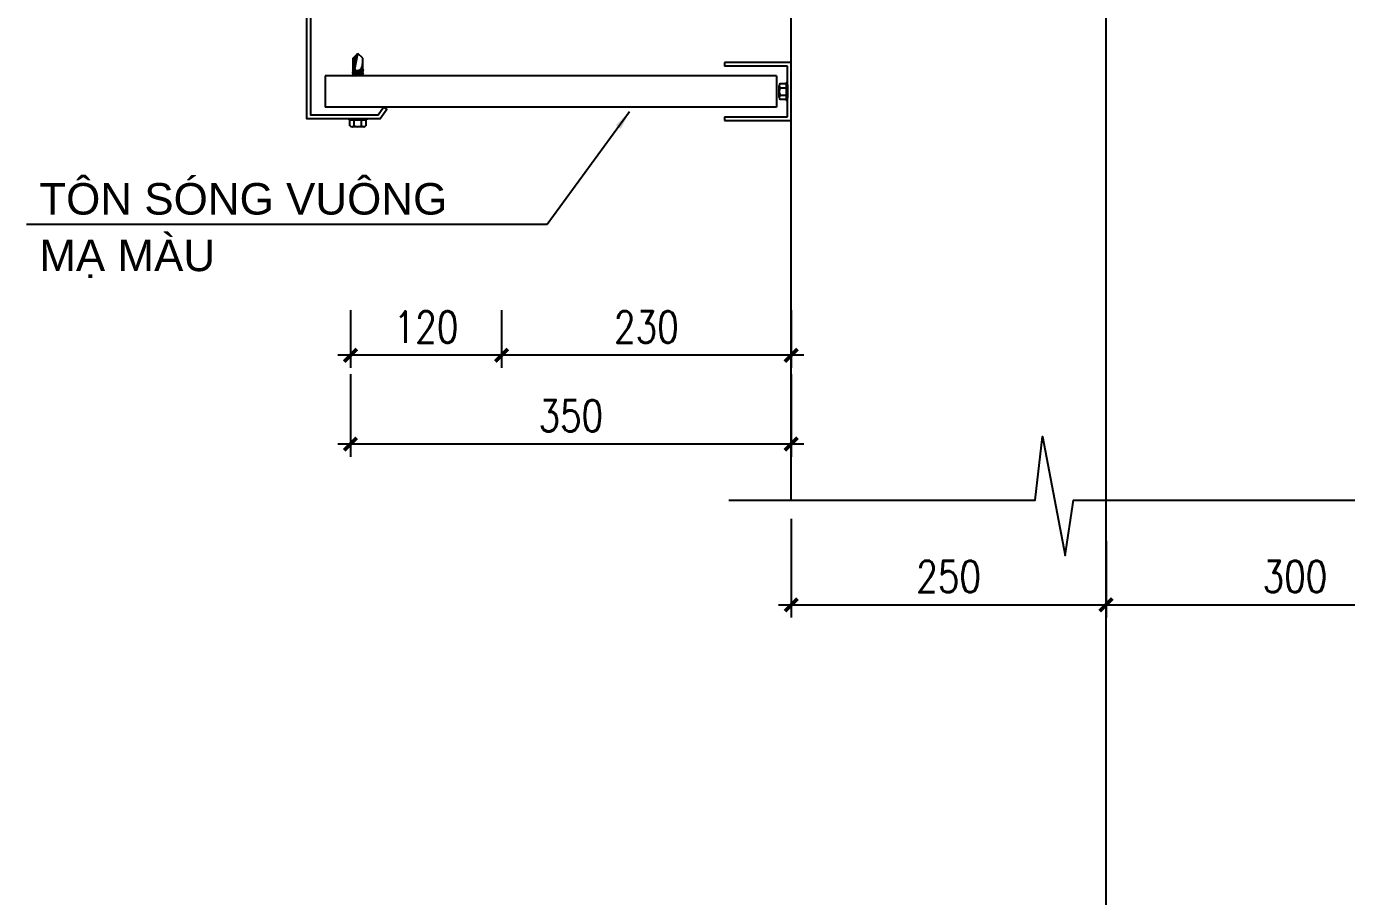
# Model space of a CAD drawing. Header units: inches. Extents: x 651127 to 1529722, y 768575 to 1021311.
# Drawn here: x 1218265 to 1228748, y 808185 to 815091 of the extents above; entities that cross this region are included whole.
import ezdxf

# ---------------------------------------------------------------- set-up
doc = ezdxf.new("R2010")
doc.units = ezdxf.units.IN
doc.header["$LTSCALE"] = 1000
doc.header["$MEASUREMENT"] = 0
doc.linetypes.add('CENTER2', pattern=[1.125, 0.75, -0.125, 0.125, -0.125])
doc.layers.get('DEFPOINTS').update_dxf_attribs({"color": 8, "lineweight": 9})
for name, color, linetype in [('DWGshare.com_10', 7, 'Continuous'), ('DWGshare.com_19', 136, 'Continuous'), ('DWGshare.com_25', 154, 'Continuous'), ('DWGshare.com_3', 7, 'Continuous'), ('DWGshare.com_32', 253, 'Continuous'), ('DWGshare.com_35', 9, 'Continuous'), ('DWGshare.com_4', 8, 'CENTER2')]:
    doc.layers.add(name, color=color, linetype=linetype)
doc.styles.add('DWGshare.com_14', font='romans.shx', dxfattribs={"width": 0.8})
doc.styles.add('DWGshare.com_4', font='romans.shx', dxfattribs={"width": 0.8})
doc.styles.add('DWGshare.com_6', font='VHELVEN.TTF')
doc.dimstyles.new('DWGshare.com_12', dxfattribs={"dimscale": 100, "dimtxt": 2, "dimasz": 1.5, "dimexe": 1.5, "dimexo": 1.5, "dimgap": 1, "dimtad": 1, "dimdec": 0, "dimlfac": 0.2, "dimzin": 0, "dimdsep": 46, "dimtxsty": 'DWGshare.com_14', "dimblk": 'DWGshare.com_1', "dimcen": 3, "dimdle": 1.5, "dimclrd": 256, "dimclre": 256, "dimclrt": 7, "dimadec": 0, "dimazin": 0, "dimtfac": 1, "dimtdec": 0, "dimtix": 1, "dimtmove": 2, "dimatfit": 3, "dimfxl": 1, "dimtolj": 1, "dimtzin": 0, "dimarcsym": 0})
doc.dimstyles.new('DWGshare.com_7', dxfattribs={"dimscale": 100, "dimtxt": 2.5, "dimasz": 1, "dimexe": 1, "dimexo": 1.5, "dimgap": 1, "dimtad": 1, "dimdec": 0, "dimlfac": 0.1, "dimzin": 0, "dimdsep": 46, "dimtxsty": 'DWGshare.com_4', "dimblk": 'DWGshare.com_1', "dimcen": 1.5, "dimdle": 1, "dimclrd": 256, "dimclre": 256, "dimclrt": 7, "dimadec": 0, "dimazin": 0, "dimtfac": 1, "dimtdec": 0, "dimtix": 1, "dimtmove": 2, "dimatfit": 3, "dimfxl": 1, "dimtolj": 1, "dimtzin": 0, "dimarcsym": 0})

# ---------------------------------------------------------------- blocks, each defined once
blk = doc.blocks.new('DWGshare.com_1')
at = {"color": 0, "linetype": 'ByBlock', "const_width": 0.3}
blk.add_lwpolyline([(-0.5, -0.5), (0.5, 0.5)], dxfattribs=at)
blk = doc.blocks.new('*D964')
at = {"layer": 'DEFPOINTS', "color": 0, "ltscale": 100, "transparency": 16777216}
for p in [(1229838, 811369), (1226838, 811157), (1229838, 810500)]:
    blk.add_point(p, dxfattribs=at)
at = {"layer": 'DWGshare.com_19', "lineweight": -2, "ltscale": 100, "transparency": 16777216}
for p, q in [((1229838, 811219), (1229838, 810400)), ((1226838, 811007), (1226838, 810400)), ((1226738, 810500), (1229938, 810500))]:
    blk.add_line(p, q, dxfattribs=at)
at = {"layer": 'DWGshare.com_19', "lineweight": -2, "ltscale": 100, "transparency": 16777216, "xscale": 100, "yscale": 100, "zscale": 100, "rotation": 180}
blk.add_blockref('DWGshare.com_1', (1226838, 810500), dxfattribs=at)
at = {"layer": 'DWGshare.com_19', "lineweight": -2, "ltscale": 100, "transparency": 16777216, "xscale": 100, "yscale": 100, "zscale": 100}
blk.add_blockref('DWGshare.com_1', (1229838, 810500), dxfattribs=at)
at = {"layer": 'DWGshare.com_19', "color": 7, "ltscale": 100, "transparency": 16777216, "insert": (1228338, 810725), "char_height": 250, "attachment_point": 5, "style": 'DWGshare.com_4'}
blk.add_mtext('\\A1;300', dxfattribs=at)
blk = doc.blocks.new('*D965')
at = {"layer": 'DEFPOINTS', "color": 0, "ltscale": 100, "transparency": 16777216}
for p in [(1224338, 811332), (1226838, 811157), (1226838, 810500)]:
    blk.add_point(p, dxfattribs=at)
at = {"layer": 'DWGshare.com_19', "lineweight": -2, "ltscale": 100, "transparency": 16777216}
for p, q in [((1224338, 811182), (1224338, 810400)), ((1226838, 811007), (1226838, 810400)), ((1224238, 810500), (1226938, 810500))]:
    blk.add_line(p, q, dxfattribs=at)
at = {"layer": 'DWGshare.com_19', "lineweight": -2, "ltscale": 100, "transparency": 16777216, "xscale": 100, "yscale": 100, "zscale": 100, "rotation": 180}
blk.add_blockref('DWGshare.com_1', (1224338, 810500), dxfattribs=at)
at = {"layer": 'DWGshare.com_19', "lineweight": -2, "ltscale": 100, "transparency": 16777216, "xscale": 100, "yscale": 100, "zscale": 100}
blk.add_blockref('DWGshare.com_1', (1226838, 810500), dxfattribs=at)
at = {"layer": 'DWGshare.com_19', "color": 7, "ltscale": 100, "transparency": 16777216, "insert": (1225588, 810725), "char_height": 250, "attachment_point": 5, "style": 'DWGshare.com_4'}
blk.add_mtext('\\A1;250', dxfattribs=at)
blk = doc.blocks.new('*D969')
at = {"layer": 'DEFPOINTS', "color": 0, "ltscale": 100, "transparency": 16777216}
for p in [(1220838, 812481), (1224338, 812481), (1220838, 811776)]:
    blk.add_point(p, dxfattribs=at)
at = {"layer": 'DWGshare.com_19', "lineweight": -2, "ltscale": 100, "transparency": 16777216}
for p, q in [((1220838, 812331), (1220838, 811676)), ((1224338, 812331), (1224338, 811676)), ((1224438, 811776), (1220738, 811776))]:
    blk.add_line(p, q, dxfattribs=at)
at = {"layer": 'DWGshare.com_19', "lineweight": -2, "ltscale": 100, "transparency": 16777216, "xscale": 100, "yscale": 100, "zscale": 100, "rotation": 180}
blk.add_blockref('DWGshare.com_1', (1220838, 811776), dxfattribs=at)
at = {"layer": 'DWGshare.com_19', "lineweight": -2, "ltscale": 100, "transparency": 16777216, "xscale": 100, "yscale": 100, "zscale": 100}
blk.add_blockref('DWGshare.com_1', (1224338, 811776), dxfattribs=at)
at = {"layer": 'DWGshare.com_19', "color": 7, "ltscale": 100, "transparency": 16777216, "insert": (1222588, 812001), "char_height": 250, "attachment_point": 5, "style": 'DWGshare.com_4'}
blk.add_mtext('\\A1;350', dxfattribs=at)
blk = doc.blocks.new('*D970')
at = {"layer": 'DEFPOINTS', "color": 0, "ltscale": 100, "transparency": 16777216}
for p in [(1220838, 812989), (1222038, 812989), (1220838, 812481)]:
    blk.add_point(p, dxfattribs=at)
at = {"layer": 'DWGshare.com_19', "lineweight": -2, "ltscale": 100, "transparency": 16777216}
for p, q in [((1220838, 812839), (1220838, 812381)), ((1222038, 812839), (1222038, 812381)), ((1222138, 812481), (1220738, 812481))]:
    blk.add_line(p, q, dxfattribs=at)
at = {"layer": 'DWGshare.com_19', "lineweight": -2, "ltscale": 100, "transparency": 16777216, "xscale": 100, "yscale": 100, "zscale": 100, "rotation": 180}
blk.add_blockref('DWGshare.com_1', (1220838, 812481), dxfattribs=at)
at = {"layer": 'DWGshare.com_19', "lineweight": -2, "ltscale": 100, "transparency": 16777216, "xscale": 100, "yscale": 100, "zscale": 100}
blk.add_blockref('DWGshare.com_1', (1222038, 812481), dxfattribs=at)
at = {"layer": 'DWGshare.com_19', "color": 7, "ltscale": 100, "transparency": 16777216, "insert": (1221438, 812706), "char_height": 250, "attachment_point": 5, "style": 'DWGshare.com_4'}
blk.add_mtext('\\A1;120', dxfattribs=at)
blk = doc.blocks.new('*D971')
at = {"layer": 'DEFPOINTS', "color": 0, "ltscale": 100, "transparency": 16777216}
for p in [(1222038, 812989), (1224338, 812990), (1222038, 812481)]:
    blk.add_point(p, dxfattribs=at)
at = {"layer": 'DWGshare.com_19', "lineweight": -2, "ltscale": 100, "transparency": 16777216}
for p, q in [((1222038, 812839), (1222038, 812381)), ((1224338, 812840), (1224338, 812381)), ((1224438, 812481), (1221938, 812481))]:
    blk.add_line(p, q, dxfattribs=at)
at = {"layer": 'DWGshare.com_19', "lineweight": -2, "ltscale": 100, "transparency": 16777216, "xscale": 100, "yscale": 100, "zscale": 100, "rotation": 180}
blk.add_blockref('DWGshare.com_1', (1222038, 812481), dxfattribs=at)
at = {"layer": 'DWGshare.com_19', "lineweight": -2, "ltscale": 100, "transparency": 16777216, "xscale": 100, "yscale": 100, "zscale": 100}
blk.add_blockref('DWGshare.com_1', (1224338, 812481), dxfattribs=at)
at = {"layer": 'DWGshare.com_19', "color": 7, "ltscale": 100, "transparency": 16777216, "insert": (1223188, 812706), "char_height": 250, "attachment_point": 5, "style": 'DWGshare.com_4'}
blk.add_mtext('\\A1;230', dxfattribs=at)

msp = doc.modelspace()

# ---------------------------------------------------------------- linework, layer by layer
at = {"layer": 'DWGshare.com_19'}
msp.add_lwpolyline([(1223842.1, 811332.1), (1226275.7, 811332.1), (1226334.5, 811836.8), (1226512.6, 810890.5), (1226578.9, 811332.1), (1229918.3, 811332.1)], dxfattribs=at)
at = {"layer": 'DWGshare.com_25', "ltscale": 0.9}
for p, q in [((1224221.4, 814699.5), (1220638.7, 814699.5)), ((1220638.7, 814699.5), (1220638.7, 814449.5)), ((1224221.4, 814699.5), (1224221.4, 814449.5)), ((1224221.4, 814449.5), (1220638.7, 814449.5))]:
    msp.add_line(p, q, dxfattribs=at)
at = {"layer": 'DWGshare.com_3', "ltscale": 100}
msp.add_line((1224337.7, 811332.1), (1224337.7, 820105.1), dxfattribs=at)
at = {"layer": 'DWGshare.com_32', "ltscale": 100}
for p, q in [((1224337.7, 814804.5), (1223807.7, 814804.5)), ((1223807.7, 814804.5), (1223807.7, 814774.5)), ((1224307.7, 814774.5), (1223807.7, 814774.5)), ((1224307.7, 814374.5), (1224307.7, 814774.5)), ((1224337.7, 814344.5), (1224337.7, 814804.5)), ((1223807.7, 814374.5), (1224307.7, 814374.5)), ((1223807.7, 814374.5), (1223807.7, 814344.5)), ((1223807.7, 814344.5), (1224337.7, 814344.5))]:
    msp.add_line(p, q, dxfattribs=at)
at = {"layer": 'DWGshare.com_32', "ltscale": 0.9}
msp.add_lwpolyline([(1220782.3, 815535.9), (1220782.3, 816336.5), (1220812.3, 816336.5), (1220812.3, 815516.3), (1220521.4, 815388.9), (1220521.4, 814388.9), (1221059.4, 814388.9), (1221101.2, 814449.5), (1221125.9, 814432.5), (1221075.2, 814358.9), (1220491.4, 814358.9), (1220491.4, 815408.5)], close=True, dxfattribs=at)
at = {"layer": 'DWGshare.com_35'}
for p, q in [((1220859.7, 814839.6), (1220897.5, 814877.3)), ((1220871.8, 814839.6), (1220897.5, 814877.3)), ((1220871.8, 814750.6), (1220897.5, 814877.3)), ((1220935.3, 814839.6), (1220897.5, 814877.3)), ((1220859.7, 814839.6), (1220871.8, 814839.6)), ((1220859.7, 814752), (1220859.7, 814839.6)), ((1220871.8, 814750.6), (1220871.8, 814839.6)), ((1220935.3, 814748.7), (1220935.3, 814839.6)), ((1220852.5, 814725.4), (1220942.5, 814741.5)), ((1220852.5, 814725.4), (1220859.7, 814732.7)), ((1220852.5, 814725.4), (1220859.7, 814718.2)), ((1220852.5, 814702.9), (1220942.5, 814719)), ((1220852.5, 814702.9), (1220859.7, 814710.2)), ((1220852.5, 814702.9), (1220855.9, 814699.5)), ((1220855.4, 814747.7), (1220859.7, 814752)), ((1220855.4, 814747.7), (1220871.8, 814750.6)), ((1220855.4, 814747.7), (1220859.7, 814743.4)), ((1220871.8, 814750.6), (1220859.7, 814752)), ((1220871.8, 814750.6), (1220859.7, 814743.4)), ((1220859.7, 814732.7), (1220935.3, 814748.7)), ((1220859.7, 814732.7), (1220859.7, 814743.4)), ((1220859.7, 814718.2), (1220935.3, 814734.3)), ((1220859.7, 814710.2), (1220935.3, 814726.2)), ((1220859.7, 814710.2), (1220859.7, 814718.2)), ((1220877.6, 814699.5), (1220935.3, 814711.8)), ((1220942.5, 814741.5), (1220935.3, 814748.7)), ((1220942.5, 814741.5), (1220935.3, 814734.3)), ((1220935.3, 814726.2), (1220935.3, 814734.3)), ((1220942.5, 814719), (1220935.3, 814726.2)), ((1220942.5, 814719), (1220935.3, 814711.8)), ((1220935.3, 814703.7), (1220935.3, 814711.8)), ((1220939.4, 814699.5), (1220935.3, 814703.7)), ((1224243.3, 814528.3), (1224243.3, 814620.8)), ((1224250.3, 814637.5), (1224297.6, 814637.5)), ((1224250.3, 814604.1), (1224297.6, 814604.1)), ((1224297.6, 814645), (1224305.1, 814645)), ((1224297.6, 814645), (1224297.6, 814504)), ((1224305.1, 814645), (1224305.1, 814504)), ((1224305.1, 814628.6), (1224307.7, 814628.6)), ((1224307.7, 814628.6), (1224307.7, 814520.5)), ((1224250.3, 814545), (1224297.6, 814545)), ((1224297.6, 814511.5), (1224250.3, 814511.5)), ((1224305.1, 814504), (1224297.6, 814504)), ((1224305.1, 814520.5), (1224307.7, 814520.5)), ((1220827, 814348.8), (1220827, 814356.3)), ((1220827, 814356.3), (1220968, 814356.3)), ((1220827, 814348.8), (1220968, 814348.8)), ((1220834.5, 814301.5), (1220834.5, 814348.8)), ((1220843.4, 814356.3), (1220843.4, 814358.9)), ((1220843.4, 814358.9), (1220951.5, 814358.9)), ((1220867.9, 814301.5), (1220867.9, 814348.8)), ((1220927, 814301.5), (1220927, 814348.8)), ((1220951.5, 814356.3), (1220951.5, 814358.9)), ((1220960.5, 814348.8), (1220960.5, 814301.5)), ((1220968, 814356.3), (1220968, 814348.8)), ((1220943.8, 814294.5), (1220851.2, 814294.5))]:
    msp.add_line(p, q, dxfattribs=at)
for centre, radius, start, end in [((1224266.7, 814620.8), 23.4, 134.51051, 225.48949), ((1224309.1, 814574.5), 65.8, 153.32156, 206.67844), ((1224266.7, 814528.3), 23.4, 134.51051, 225.48949), ((1224243.3, 814545), 2.7034e-12, 34.3461, 28.21321), ((1220851.2, 814317.9), 23.4, 224.51051, 315.48949), ((1220897.5, 814360.3), 65.8, 243.32156, 296.67844), ((1220943.8, 814317.9), 23.4, 224.51051, 315.48949), ((1220927, 814294.5), 2.7034e-12, 124.3461, 118.21321)]:
    msp.add_arc(centre, radius, start, end, dxfattribs=at)
msp.add_open_spline([(1220871.8, 814750.6), (1220875.8, 814747.2), (1220890.2, 814735.1), (1220924, 814748.9), (1220933.4, 814776.4), (1220934.8, 814791.5), (1220935.3, 814797.5)], degree=3, knots=[0, 0, 0, 0, 15.2316241, 54.6754093, 82.1600205, 100.1389207, 100.1389207, 100.1389207, 100.1389207], dxfattribs=at)
at = {"layer": 'DWGshare.com_4', "ltscale": 1000}
msp.add_line((1226837.7, 826156.9), (1226837.7, 789072.7), dxfattribs=at)

# ---------------------------------------------------------------- texts
at = {"layer": 'DWGshare.com_10', "style": 'DWGshare.com_6'}
for s, p in [('TOÂN SOÙNG VUOÂNG', (1218367, 813597.7)), ('MAÏ MAØU', (1218367, 813148.8))]:
    msp.add_text(s, height=250, dxfattribs=at).set_placement(p)

# ---------------------------------------------------------------- dimensions: what is measured, and where the dimension line sits
at = {"layer": 'DWGshare.com_19', "ltscale": 100}
for base, p1, p2, picture, middle in [((1220837.7, 812480.7), (1222037.7, 812988.8), (1220837.7, 812988.8), '*D970', (1221437.7, 812705.7)), ((1222037.7, 812480.7), (1224337.7, 812989.6), (1222037.7, 812988.8), '*D971', (1223187.7, 812705.7)), ((1220837.7, 811775.9), (1224337.7, 812480.7), (1220837.7, 812480.7), '*D969', (1222587.7, 812000.9)), ((1226837.7, 810500.1), (1224337.7, 811332.1), (1226837.7, 811157.1), '*D965', (1225587.7, 810725.1)), ((1229837.7, 810500.1), (1226837.7, 811157.1), (1229837.7, 811368.5), '*D964', (1228337.7, 810725.1))]:
    dim = msp.add_linear_dim(base=base, p1=p1, p2=p2, dimstyle='DWGshare.com_7', dxfattribs=at)
    dim.commit()
    dim.dimension.update_dxf_attribs({"geometry": picture, "text_midpoint": middle})

# ---------------------------------------------------------------- leaders
at = {"layer": 'DWGshare.com_19'}
msp.add_leader([(1223054, 814413.4), (1222399.4, 813517.8), (1218265, 813517.8)], dimstyle='DWGshare.com_12', override={"dimtad": 0}, dxfattribs=at)

doc.saveas('drawing.dxf')
